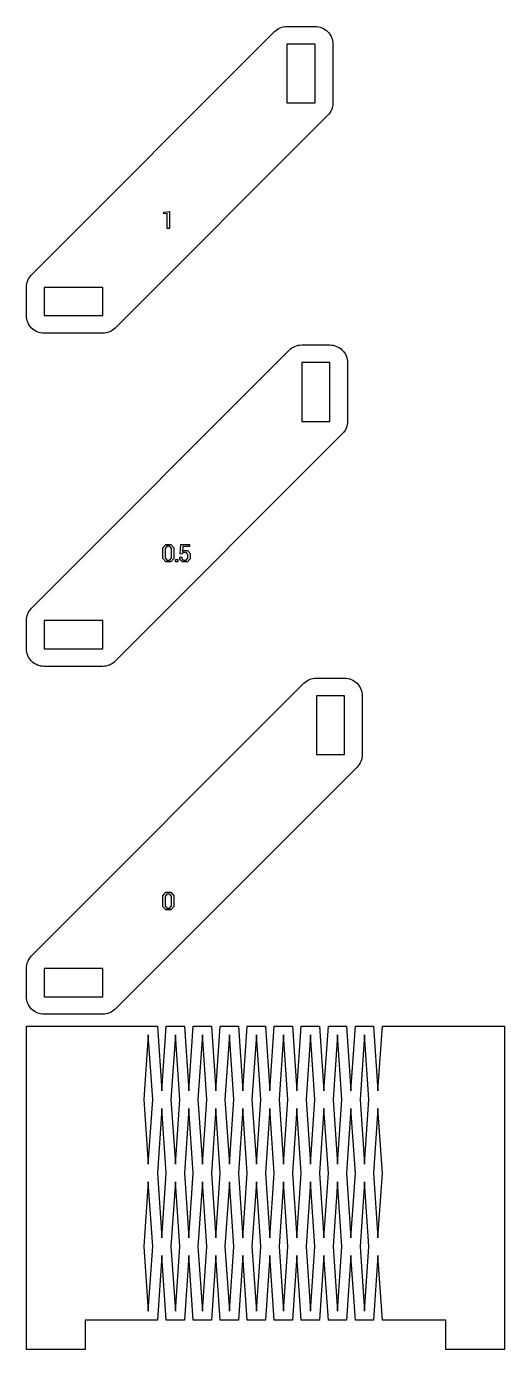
# Model space of a CAD drawing. Header units: millimetres. Extents: x 0 to 81, y 0 to 225.
import ezdxf

# ---------------------------------------------------------------- set-up
doc = ezdxf.new("R2010")
doc.units = ezdxf.units.MM

msp = doc.modelspace()

# ---------------------------------------------------------------- linework, layer by layer
at = {"color": 1}
for points in [[(2.71, 172.83), (2.41, 172.87), (2.13, 172.94), (1.85, 173.04), (1.59, 173.17), (1.33, 173.32), (1.1, 173.49), (0.88, 173.69), (0.68, 173.91), (0.51, 174.15), (0.35, 174.4), (0.23, 174.67), (0.13, 174.94), (0.06, 175.23), (0.01, 175.52), (0, 175.81), (0, 180.61), (0.01, 180.91), (0.06, 181.2), (0.13, 181.48), (0.23, 181.76), (0.35, 182.03), (0.51, 182.28), (0.68, 182.52), (0.88, 182.74), (42.23, 224.09), (42.45, 224.29), (42.69, 224.46), (42.94, 224.62), (43.21, 224.74), (43.49, 224.84), (43.77, 224.91), (44.06, 224.96), (44.36, 224.97), (49.16, 224.97), (49.45, 224.96), (49.74, 224.91), (50.03, 224.84), (50.3, 224.74), (50.57, 224.62), (50.82, 224.46), (51.06, 224.29), (51.28, 224.09), (51.48, 223.87), (51.65, 223.64), (51.8, 223.38), (51.93, 223.12), (52.03, 222.84), (52.1, 222.56), (52.14, 222.26), (52.16, 221.97), (52.16, 211.97), (52.14, 211.68), (52.1, 211.38), (52.03, 211.1), (51.93, 210.82), (51.8, 210.56), (51.65, 210.3), (51.48, 210.07), (51.28, 209.85), (15.12, 173.69), (14.9, 173.49), (14.67, 173.32), (14.41, 173.17), (14.15, 173.04), (13.87, 172.94), (13.59, 172.87), (13.29, 172.83), (13, 172.81), (3, 172.81), (2.71, 172.83)], [(49.16, 211.97), (49.16, 221.97), (44.36, 221.97), (44.36, 211.97), (49.16, 211.97)], [(13, 175.81), (13, 180.61), (3, 180.61), (3, 175.81), (13, 175.81)], [(2.71, 116.17), (2.41, 116.21), (2.13, 116.29), (1.85, 116.39), (1.59, 116.51), (1.33, 116.66), (1.1, 116.84), (0.88, 117.04), (0.68, 117.25), (0.51, 117.49), (0.35, 117.74), (0.23, 118.01), (0.13, 118.29), (0.06, 118.57), (0.01, 118.86), (0, 119.16), (0, 123.96), (0.01, 124.25), (0.06, 124.54), (0.13, 124.83), (0.23, 125.11), (0.35, 125.37), (0.51, 125.62), (0.68, 125.86), (0.88, 126.08), (44.73, 169.93), (44.95, 170.13), (45.19, 170.31), (45.44, 170.46), (45.71, 170.58), (45.99, 170.68), (46.27, 170.76), (46.56, 170.8), (46.86, 170.81), (51.66, 170.81), (51.95, 170.8), (52.24, 170.76), (52.53, 170.68), (52.8, 170.58), (53.07, 170.46), (53.32, 170.31), (53.56, 170.13), (53.78, 169.93), (53.98, 169.72), (54.15, 169.48), (54.3, 169.23), (54.43, 168.96), (54.53, 168.68), (54.6, 168.4), (54.64, 168.11), (54.66, 167.81), (54.66, 157.81), (54.64, 157.52), (54.6, 157.23), (54.53, 156.94), (54.43, 156.67), (54.3, 156.4), (54.15, 156.15), (53.98, 155.91), (53.78, 155.69), (15.12, 117.04), (14.9, 116.84), (14.67, 116.66), (14.41, 116.51), (14.15, 116.39), (13.87, 116.29), (13.59, 116.21), (13.29, 116.17), (13, 116.16), (3, 116.16), (2.71, 116.17)], [(51.66, 157.81), (51.66, 167.81), (46.86, 167.81), (46.86, 157.81), (51.66, 157.81)], [(13, 119.16), (13, 123.96), (3, 123.96), (3, 119.16), (13, 119.16)], [(2.71, 57.01), (2.41, 57.06), (2.13, 57.13), (1.85, 57.23), (1.59, 57.35), (1.33, 57.51), (1.1, 57.68), (0.88, 57.88), (0.68, 58.1), (0.51, 58.33), (0.35, 58.59), (0.23, 58.85), (0.13, 59.13), (0.06, 59.41), (0.01, 59.71), (0, 60), (0, 64.8), (0.01, 65.09), (0.06, 65.39), (0.13, 65.67), (0.23, 65.95), (0.35, 66.21), (0.51, 66.47), (0.68, 66.7), (0.88, 66.92), (47.23, 113.28), (47.45, 113.48), (47.69, 113.65), (47.94, 113.8), (48.21, 113.93), (48.49, 114.03), (48.77, 114.1), (49.06, 114.14), (49.36, 114.16), (54.16, 114.16), (54.45, 114.14), (54.74, 114.1), (55.03, 114.03), (55.3, 113.93), (55.57, 113.8), (55.82, 113.65), (56.06, 113.48), (56.28, 113.28), (56.48, 113.06), (56.65, 112.82), (56.8, 112.57), (56.93, 112.3), (57.03, 112.03), (57.1, 111.74), (57.14, 111.45), (57.16, 111.16), (57.16, 101.16), (57.14, 100.86), (57.1, 100.57), (57.03, 100.29), (56.93, 100.01), (56.8, 99.74), (56.65, 99.49), (56.48, 99.25), (56.28, 99.03), (15.12, 57.88), (14.9, 57.68), (14.67, 57.51), (14.41, 57.35), (14.15, 57.23), (13.87, 57.13), (13.59, 57.06), (13.29, 57.01), (13, 57), (3, 57), (2.71, 57.01)], [(54.16, 101.16), (54.16, 111.16), (49.36, 111.16), (49.36, 101.16), (54.16, 101.16)], [(13, 60), (13, 64.8), (3, 64.8), (3, 60), (13, 60)], [(10, 0), (0, 0), (0, 5), (0, 55), (22.3, 55), (23.05, 44), (23.8, 55), (26.9, 55), (27.65, 44), (28.4, 55), (31.5, 55), (32.25, 44), (33, 55), (36.1, 55), (36.85, 44), (37.6, 55), (40.7, 55), (41.45, 44), (42.2, 55), (45.3, 55), (46.05, 44), (46.8, 55), (49.9, 55), (50.65, 44), (51.4, 55), (54.5, 55), (55.25, 44), (56, 55), (59.1, 55), (59.85, 44), (60.6, 55), (81.4, 55), (81.4, 5), (81.4, 0), (71.4, 0), (71.4, 5), (60.6, 5), (59.85, 16), (59.1, 5), (56, 5), (55.25, 16), (54.5, 5), (51.4, 5), (50.65, 16), (49.9, 5), (46.8, 5), (46.05, 16), (45.3, 5), (42.2, 5), (41.45, 16), (40.7, 5), (37.6, 5), (36.85, 16), (36.1, 5), (33, 5), (32.25, 16), (31.5, 5), (28.4, 5), (27.65, 16), (26.9, 5), (23.8, 5), (23.05, 16), (22.3, 5), (10, 5), (10, 0)], [(21.5, 42.5), (20.75, 53.5), (20, 42.5), (20.75, 31.5), (21.5, 42.5)], [(24.6, 42.5), (25.35, 31.5), (26.1, 42.5), (25.35, 53.5), (24.6, 42.5)], [(30.7, 42.5), (29.95, 53.5), (29.2, 42.5), (29.95, 31.5), (30.7, 42.5)], [(33.8, 42.5), (34.55, 31.5), (35.3, 42.5), (34.55, 53.5), (33.8, 42.5)], [(39.9, 42.5), (39.15, 53.5), (38.4, 42.5), (39.15, 31.5), (39.9, 42.5)], [(43, 42.5), (43.75, 31.5), (44.5, 42.5), (43.75, 53.5), (43, 42.5)], [(49.1, 42.5), (48.35, 53.5), (47.6, 42.5), (48.35, 31.5), (49.1, 42.5)], [(52.2, 42.5), (52.95, 31.5), (53.7, 42.5), (52.95, 53.5), (52.2, 42.5)], [(58.3, 42.5), (57.55, 53.5), (56.8, 42.5), (57.55, 31.5), (58.3, 42.5)], [(23.05, 19), (23.8, 30), (23.05, 41), (22.3, 30), (23.05, 19)], [(27.65, 41), (26.9, 30), (27.65, 19), (28.4, 30), (27.65, 41)], [(32.25, 19), (33, 30), (32.25, 41), (31.5, 30), (32.25, 19)], [(36.85, 41), (36.1, 30), (36.85, 19), (37.6, 30), (36.85, 41)], [(41.45, 19), (42.2, 30), (41.45, 41), (40.7, 30), (41.45, 19)], [(46.05, 41), (45.3, 30), (46.05, 19), (46.8, 30), (46.05, 41)], [(50.65, 19), (51.4, 30), (50.65, 41), (49.9, 30), (50.65, 19)], [(55.25, 41), (54.5, 30), (55.25, 19), (56, 30), (55.25, 41)], [(59.85, 19), (60.6, 30), (59.85, 41), (59.1, 30), (59.85, 19)], [(20.75, 28.5), (20, 17.5), (20.75, 6.5), (21.5, 17.5), (20.75, 28.5)], [(25.35, 6.5), (26.1, 17.5), (25.35, 28.5), (24.6, 17.5), (25.35, 6.5)], [(29.95, 28.5), (29.2, 17.5), (29.95, 6.5), (30.7, 17.5), (29.95, 28.5)], [(34.55, 6.5), (35.3, 17.5), (34.55, 28.5), (33.8, 17.5), (34.55, 6.5)], [(39.15, 28.5), (38.4, 17.5), (39.15, 6.5), (39.9, 17.5), (39.15, 28.5)], [(43.75, 6.5), (44.5, 17.5), (43.75, 28.5), (43, 17.5), (43.75, 6.5)], [(48.35, 28.5), (47.6, 17.5), (48.35, 6.5), (49.1, 17.5), (48.35, 28.5)], [(52.95, 6.5), (53.7, 17.5), (52.95, 28.5), (52.2, 17.5), (52.95, 6.5)], [(57.55, 28.5), (56.8, 17.5), (57.55, 6.5), (58.3, 17.5), (57.55, 28.5)]]:
    msp.add_lwpolyline(points, dxfattribs=at)
at = {"color": 0}
for points in [[(24.36, 190.61), (23.97, 190.61), (23.97, 193.14), (23.37, 193.13), (23.37, 193.42), (24.36, 193.53), (24.36, 190.61)], [(24.16, 133.91), (23.73, 133.91), (23.23, 134.51), (23.23, 135.07), (23.23, 135.76), (23.23, 136.31), (23.72, 136.91), (24.15, 136.91), (24.58, 136.91), (25.08, 136.31), (25.08, 135.76), (25.08, 135.07), (25.08, 134.51), (24.59, 133.91), (24.16, 133.91)], [(24.15, 136.6), (23.89, 136.6), (23.62, 136.22), (23.62, 135.84), (23.62, 134.99), (23.62, 134.61), (23.9, 134.22), (24.16, 134.22), (24.42, 134.22), (24.69, 134.61), (24.69, 134.99), (24.69, 135.84), (24.69, 136.22), (24.41, 136.6), (24.15, 136.6)], [(27.77, 136.87), (27.77, 136.52), (26.65, 136.52), (26.55, 135.7), (26.64, 135.77), (26.87, 135.86), (27.02, 135.86), (27.42, 135.87), (27.88, 135.33), (27.88, 134.88), (27.88, 134.45), (27.41, 133.91), (26.96, 133.91), (26.59, 133.91), (26.1, 134.32), (26.11, 134.71), (26.11, 134.72), (26.47, 134.72), (26.47, 134.48), (26.74, 134.22), (26.96, 134.22), (27.21, 134.22), (27.49, 134.57), (27.49, 134.88), (27.49, 135.16), (27.21, 135.52), (26.96, 135.52), (26.73, 135.52), (26.52, 135.38), (26.47, 135.24), (26.15, 135.27), (26.31, 136.87), (27.77, 136.87)], [(25.4, 133.96), (25.4, 134.36), (25.8, 134.36), (25.8, 133.96), (25.4, 133.96)], [(25.08, 75.35), (24.59, 74.76), (24.16, 74.76), (23.73, 74.76), (23.23, 75.35), (23.23, 75.91), (23.23, 76.6), (23.23, 77.16), (23.72, 77.75), (24.15, 77.75), (24.58, 77.75), (25.08, 77.16), (25.08, 76.6), (25.08, 75.91), (25.08, 75.35)], [(24.69, 77.06), (24.41, 77.44), (24.15, 77.44), (23.89, 77.44), (23.62, 77.06), (23.62, 76.68), (23.62, 75.83), (23.62, 75.45), (23.9, 75.07), (24.16, 75.07), (24.42, 75.07), (24.69, 75.45), (24.69, 75.83), (24.69, 76.68), (24.69, 77.06)]]:
    msp.add_lwpolyline(points, dxfattribs=at)

doc.saveas('drawing.dxf')
